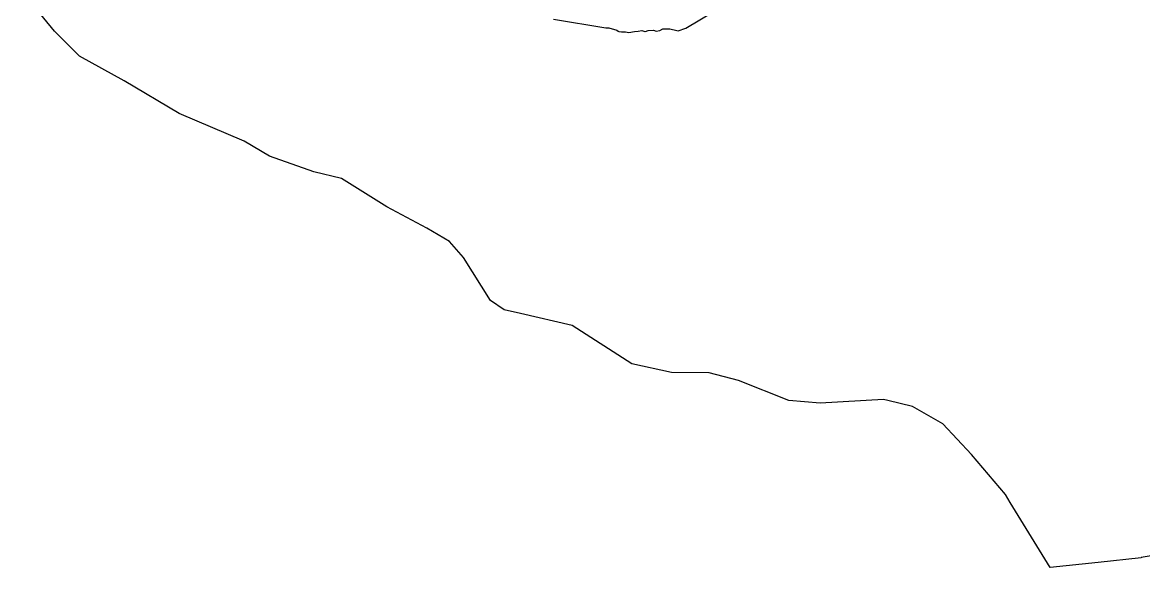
# Model space of a CAD drawing. Extents: x 544494 to 549037, y 1840490 to 1845220.
# Drawn here: x 545231 to 546575, y 1841242 to 1841895 of the extents above; entities that cross this region are included whole.
import ezdxf

# ---------------------------------------------------------------- set-up
doc = ezdxf.new("R2010")
doc.units = 0
doc.layers.add('Level 30', color=7, linetype='Continuous')

msp = doc.modelspace()

# ---------------------------------------------------------------- linework, layer by layer
at = {"layer": 'Level 30'}
for points in [[(546588.33, 1841256.74), (546571.8, 1841253.78), (546571.77, 1841253.77), (546520.24, 1841247.9), (546462.54, 1841241.91), (546414.79, 1841320.02), (546408.91, 1841329.64), (546368.17, 1841377.31), (546334.09, 1841414.25), (546297.72, 1841434.73), (546268.22, 1841441.99), (546263.07, 1841443.26), (546186.94, 1841438.72), (546149.44, 1841442.13), (546089.22, 1841466.01), (546054, 1841475.1), (546009.11, 1841475.67), (545961.39, 1841485.9), (545889.81, 1841531.96), (545827.89, 1841546.17), (545808.57, 1841550.72), (545792.07, 1841561.86), (545759.71, 1841613.25), (545743.15, 1841632.51), (545715.92, 1841648.54), (545667.87, 1841674.1), (545613.67, 1841707.86), (545580.43, 1841716.06), (545527.34, 1841734.87), (545496.92, 1841752.58), (545419.2, 1841785.8), (545353.36, 1841825.08), (545299.64, 1841854.39), (545269.88, 1841884.34), (545231.37, 1841931.39)], [(545867.59, 1841898.88), (545930.36, 1841888.54), (545934.01, 1841888.25), (545943.56, 1841885.82), (545945.2357, 1841884.5598), (545946.06, 1841883.94), (545949.01, 1841883.55), (545953.68, 1841883.52), (545957.71, 1841883.01), (545964.8, 1841883.91), (545968.89, 1841884.58), (545973.56, 1841885.19), (545976.819, 1841884.0188), (545977.4, 1841883.81), (545977.9839, 1841884.0293), (545981.18, 1841885.23), (545987.26, 1841885.51), (545990.46, 1841884.54), (545995.16, 1841885.21), (545998.63, 1841887.22), (546006.78, 1841887.43), (546015.2427, 1841885.2008), (546017.03, 1841884.73), (546026.19, 1841888.11), (546059.65, 1841907.84)]]:
    msp.add_lwpolyline(points, dxfattribs=at)

doc.saveas('drawing.dxf')
